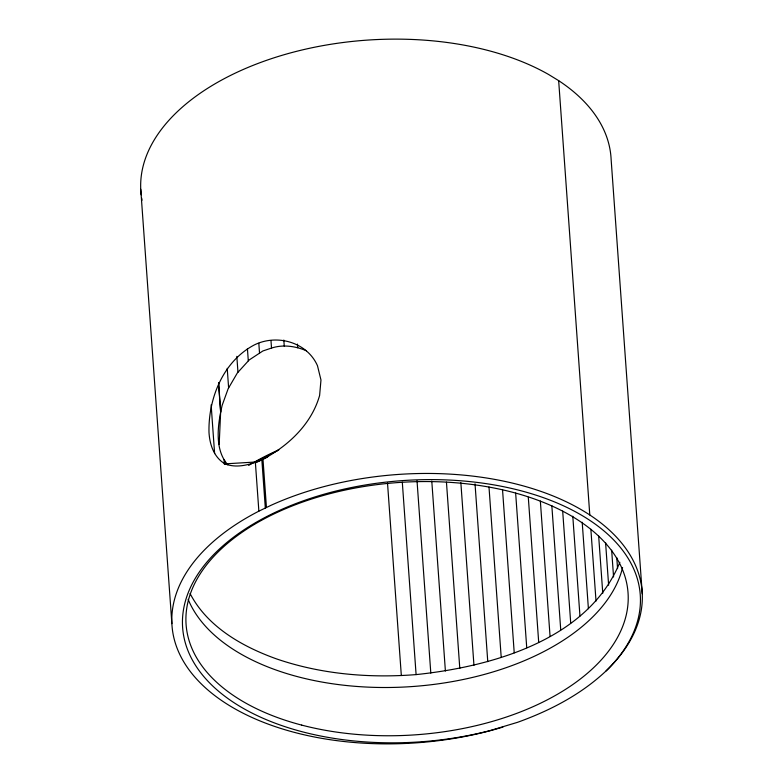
<?xml version="1.0" encoding="UTF-8"?>
<svg xmlns="http://www.w3.org/2000/svg" width="783" height="783" viewBox="0 0 783 783"><rect width="100%" height="100%" fill="white"/><g stroke="black" fill="none" stroke-linecap="round" stroke-linejoin="round"><path stroke-width="1.17" d="M219.181 444.392L220.63 412.318L218.535 383.083M306.417 350.755C295.436 346.115 283.015 344.285 271.515 348.073L262.873 350.97L249.17 359.965L237.347 372.953L228.147 388.74L222.088 405.516L220.63 412.318C217.312 429.466 215.521 450.802 227.775 464.769M190.073 593.553C207.407 626.87 242.221 646.582 276.419 658.865C321.118 674.232 369.145 678.293 416.096 674.603C491.822 666.685 588.209 639.789 619.842 562.302M606.14 670.865C581.035 694.57 549.793 710.719 517.524 722.327L489.522 730.745A229.399 130.918 -4.1 0 1 182.693 628.446A229.399 130.918 -4.1 0 1 468.9 481.496A229.399 130.918 -4.1 0 1 606.14 670.865A235.683 134.51 -4.1 0 0 568.889 503.048A235.683 134.51 -4.1 0 0 271.133 505.25L258.87 511.162A235.683 134.51 -4.1 0 0 206.555 688.825A235.683 134.51 -4.1 0 0 502.921 727.084M265.32 508.05L261.855 459.797C250.237 464.573 237.308 468.655 224.975 463.869C214.522 457.742 210.128 445.84 209.13 434.232L208.992 432.265C208.219 398.478 223.106 361.374 254.211 344.99C276.634 333.744 307.063 341.975 317.487 365.749L320.971 380.009L319.621 395.415C311.565 424.004 288.565 445.674 262.99 459.249L266.445 507.511M224.975 463.869L255.346 462.029L278.817 449.912A221.54 126.435 -4.1 0 0 248.632 465.445M255.405 462.91L267.678 456.988L267.629 456.352M642.256 593.69L611.122 159.36A235.683 134.51 -4.1 0 0 558.661 80.649L548.58 74.473A235.683 134.51 -4.1 0 0 282.722 55.123A235.683 134.51 -4.1 0 0 141.204 194.801M218.604 382.74L220.708 411.936M616.779 557.672L617.562 568.624M611.65 550.175L613.569 576.973M605.572 542.56L608.626 585.185M598.662 536.003L602.773 593.24M558.661 80.649L589.795 514.969M590.862 529.239L596.02 601.09M582.2 522.251L588.405 608.714M572.794 516.212L579.958 616.074M562.683 511.084L570.719 623.121M551.829 505.632L560.736 629.845M540.348 501.032L550.048 636.207M528.3 497.254L538.694 642.177M515.645 493.065L526.734 647.727M502.529 489.649L514.225 652.836M488.993 486.987L501.218 657.485M475.027 483.845L487.77 661.645M460.854 482.631L473.95 665.305M446.447 482.113L459.797 668.437M431.785 481.065L445.4 671.041M417.016 480.684L430.807 673.096M402.305 482.191L416.096 674.603M387.526 483.131L401.327 675.543M297.452 344.099L297.716 347.76M283.818 340.057L284.258 346.145M270.996 340.752L271.515 348.073M258.821 343.257L259.516 352.996M247.428 348.66L248.299 360.836M255.346 462.029L258.87 511.162M236.828 356.373L237.963 372.199M227.227 368.353L228.616 387.849M211.136 404.899L214.62 453.611M140.744 189.31L171.878 623.64M224.055 459.601L224.378 464.231M224.633 460.707L224.799 464.182M142.046 200.242A235.683 134.51 -4.1 0 1 141.664 198.07M622.593 567.548A221.54 126.435 -4.1 0 1 413.238 686.476A221.54 126.435 -4.1 0 1 188.145 599.347M301.67 725.097A221.54 126.435 -4.1 0 0 628.142 594.591A221.54 126.435 -4.1 0 0 291.384 506.298A221.54 126.435 -4.1 0 0 301.67 725.097"/></g></svg>
